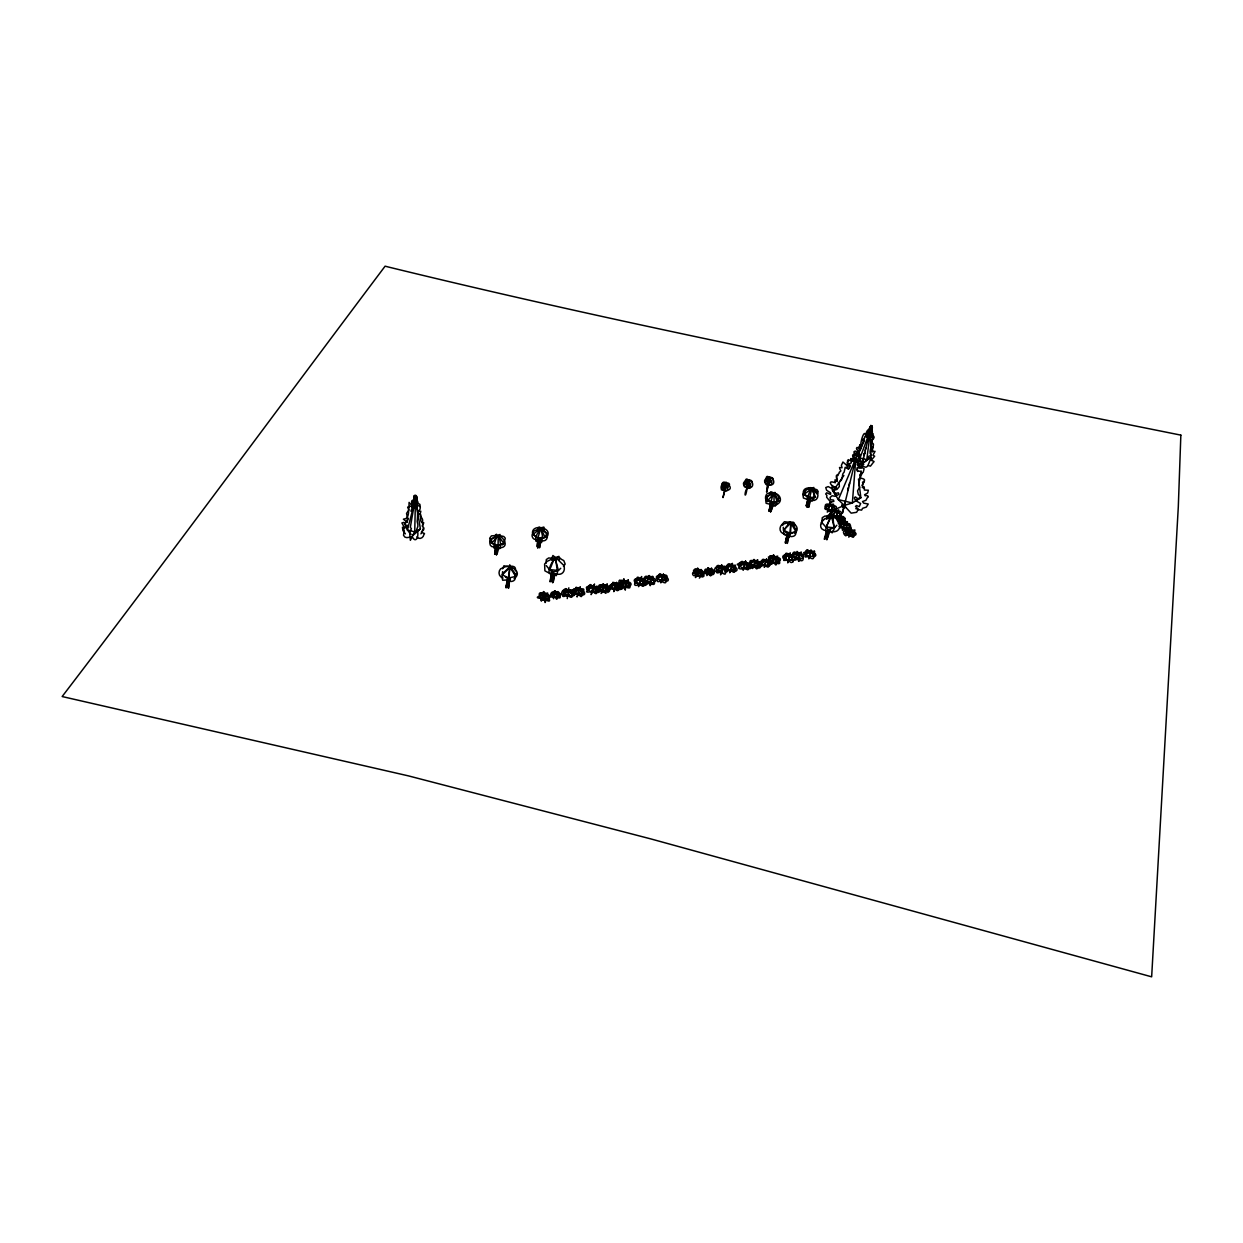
<?xml version="1.0" encoding="UTF-8"?>
<svg xmlns="http://www.w3.org/2000/svg" width="1243" height="1243" viewBox="0 0 1243 1243"><rect width="100%" height="100%" fill="white"/><g stroke="black" fill="none" stroke-linecap="round" stroke-linejoin="round"><path stroke-width="1.5" d="M615.363 585.267L615.767 584.179M744.945 483.061C746.049 470.165 755.356 492.787 746.872 487.52M543.471 592.367L543.533 591.544L544.931 595.63M725.71 570.521C725.974 566.528 729.532 572.153 725.43 572.324M860.125 477.902L862.098 473.195L860.917 473.583M766.045 480.373C765.657 468.378 777.061 487.753 768.314 484.615M497.045 536.836L498.194 535.702L498.101 545.413L496.951 546.5L491.824 543.113L491.311 538.825L498.194 535.702L503.85 543.409L496.951 546.5M508.573 581.382L509.832 564.866L509.412 567.756M543.315 592.367C544.325 596.345 528.337 597.557 544.822 598.815M575.54 589.772C575.354 583.231 579.083 592.072 580.232 587.038M831.8 507.206C831.318 502.56 835.545 504.114 832.67 505.715C833.991 505.777 838.978 505.637 834.799 509.925M649.359 575.711C649.654 574.934 645.428 576.721 654.719 581.273L651.767 583.418L646.391 582.221L644.791 579.999M696.997 571.205C691.419 573.567 692.646 567.072 699.731 569.729L703.134 572.883L701.984 576.146L697.432 576.255L694.029 573.085L694.992 569.247L700.337 571.36L696.997 571.205L697.603 568.035L697.913 568.983M698.193 568.89L698.457 569.745M721.639 565.581L720.66 574.639M809.24 499.189L804.237 494.217L811.726 488.546L815.517 497.184L809.24 499.189L812.021 488.079L817.039 489.773L818.205 491.575L817.35 494.31M578.585 590.627C577.529 579.3 586.463 604.222 578.415 594.061M720.645 574.639L720.614 571.05M708.013 567.88C708.93 570.459 706.972 570.133 705.356 571.64C703.818 576.084 703.522 567.989 700.788 572.479M708.728 568.3L709.908 569.915L711.307 568.269M773.534 554.891L774.156 555.574M830.557 504.782L830.169 503.508M623.271 581.134L623.939 578.974M729.796 572.774L730.853 569.543M593.61 585.826L594.527 584.101M721.67 564.881L720.769 568.641M769.572 478.866L771.856 481.927L769.433 482.595L766.729 481.492L769.572 478.866L769.433 482.595L766.729 481.492L766.434 479.72M814.46 551.27C814.289 552.078 811.259 549.577 812.13 552.98M748.426 481.554L750.725 484.63L748.286 485.298L745.567 484.195L748.426 481.554L748.286 485.298L745.567 484.195L745.303 482.408M829.873 503.291C831.971 503.741 816.744 509.692 830.914 510.158M807.997 489.4C815.859 481.631 803.739 501.426 808.758 500.214M725.648 484.335L727.978 487.411L725.508 488.079L722.789 486.976L725.648 484.335L725.508 488.079L722.789 486.976L722.556 485.174M826.657 516.684C838.543 505.419 820.023 533.946 827.791 531.258M649.499 576.022C649.607 572.805 652.124 594.17 648.83 581.755M858.307 455.886L859.845 455.637C861.585 453.819 855.495 452.576 859.876 450.976C862.036 447.464 862.766 440.97 864.273 439.323C864.569 433.092 867.878 438.204 868.127 432.3C868.189 429.239 872.089 422.434 871.965 428.975C872.4 431.259 871.592 432.144 872.539 433.185C868.049 435.143 876.315 434.91 873.549 438.701L870.892 441.622L871.545 443.036C876.61 443.285 869.68 449.593 873.813 451.52L875.025 451.364L872.912 455.264L874.668 456.181L872.198 459.118C868.966 461.433 876.362 460.423 873.285 462.474L870.457 466.141L868.313 465.566M544.869 595.708L545.273 597.277M755.728 560.733L754.579 567.01L758.976 566.59L759.551 563.452L755.728 560.733L751.331 561.137L750.741 564.275L754.579 567.01L758.976 566.59L755.449 560.609L756.847 562.659L758.898 562.83L761.104 566.062L764.973 565.177C771.048 570.957 768.36 562.162 766.465 561.121C761.943 558.2 771.654 564.4 769.837 560.686C768.889 561.028 766.123 559.707 763.948 561.665C758.774 562.178 764.227 572.324 753.848 566M616.637 582.563L616.342 583.449L616.497 582.547M870.302 427.25L870.861 425.324L869.603 433.76M710.173 569.418L710.841 569.729M847.4 521.842L846.063 522.946M556.678 592.414C557.423 590.798 559.801 591.124 559.21 596.454L555.512 597.743L552.001 596.205L552.218 593.377L560.469 593.579M508.636 575.913L508.356 582.392L508.558 581.413M412.458 504.207L411.728 505.295L409.087 502.39L408.931 507.144L407.642 507.082L408.807 510.018L406.539 513.406L407.611 518.751L406.29 522.433C402.918 522.573 404.985 526.612 407.471 525.292L407.409 527.374L402.996 527.622C405.436 532.952 403.897 530.31 403.524 535.298C405.404 539.882 410.361 536.075 411.759 537.24M557.983 593.579C555.512 591.248 566 601.022 555.481 596.951L555.512 597.743C559.412 589.275 549.592 593.734 552.312 595.552M853.677 461.448L855.852 458.341L852.356 502.964L844.199 505.45L838.357 499.608L832.996 491.094L843.873 475.494M593.548 585.966L593.797 585.624M699.327 578.088C701.518 578.135 699.141 570.832 698.737 570.366M419.683 506.554C421.734 501.395 414.401 506.056 417.446 502.048C418.751 500.37 415.395 501.784 417.042 498.365C416.731 493.145 412.381 495.786 414.758 499.422M580.077 587.022C579.937 591.093 586.168 586.106 582.858 592.336M412.583 537.473C417.089 544.869 419.59 531.957 416.56 530.093C417.011 527.358 418.969 527.374 417.182 521.532C417.632 517.461 417.632 513.468 417.539 511.091C417.322 506.678 415.395 503.633 416.591 497.837C414.913 492.275 417.866 498.086 416.964 501.302C416.98 502.887 419.683 502.421 416.56 503.866C417.182 507.144 421.517 504.44 420.056 509.117L417.788 512.24L418.72 513.763C423.956 514.027 417.943 520.941 422.542 522.883L423.77 522.728L422.604 525.665C422.48 527.032 425.852 529.098 422.169 531.01C419.171 533.589 426.675 532.33 423.879 534.63C423.443 537.877 419.202 540.13 416.98 536.836M573.489 594.713L580.093 593.47M757.515 559.816C755.371 562.395 760.265 562.551 762.052 560.562C768.252 560.935 761.136 557.082 762.27 561.292M788.637 559.257L787.767 562.893L790.268 552.886L789.569 555.155L793.236 560.065L788.295 560.329L784.084 557.843L784.799 555.124L789.725 554.86L793.935 557.33L789.585 555.124L784.799 555.124M787.782 524.126L790.874 523.008L789.895 533.169L788.264 534.459L783.478 530.217L783.261 527.281M721.655 566L717.568 570.957L716.077 567.647L721.484 566.917L724.389 567.802L725.881 571.112L719.479 566.078C728.18 566.839 712.767 568.004 717.522 565.643C718.236 564.881 719.759 566.124 721.095 566.342C729.237 571.858 725.182 555.435 735.483 569.978L731.739 571.112L727.279 569.014L726.565 565.798L730.309 564.664L733.277 566.062M640.735 581.165C634.35 599.017 644.123 566.42 641.093 579.906M697.245 572.961L695.396 577.56L698.209 575.152L697.432 576.255L699.731 569.729M662.503 576.301L663.389 574.017M870.318 432.844L870.721 429.13L866.262 437.427M502.638 571.64L502.265 574.841L508.713 578.026L515.705 576.395L516.047 573.178M616.264 584.894C617.849 581.631 611.292 583.651 618.921 589.027L614.244 589.306L610.515 586.991L611.494 584.412L616.186 584.148C624.949 590.052 616.373 581.584 619.837 580.061C621.205 581.398 621.407 578.865 624.25 581.475C627.855 580.901 623.535 581.289 622.323 581.569C619.402 582.874 620.086 582.035 617.445 584.894M496.547 548.101L496.485 554.937C494.388 541.202 500.929 554.331 500.432 545.009C500.68 542.538 499.127 535.951 497.821 535.78C501.38 534.645 510.36 546.112 501.178 547.728A4.04 3.014 35.8 0 1 499.375 547.712L496.982 547.075M496.299 554.642L497.014 547.355L497.961 547.2M498.303 547.138L497.184 553.896L497.868 548.054L496.905 548.225M721.608 566.637L722.478 572.697L717.568 570.957L722.478 572.697M415.426 495.724L413.857 507.859M505.404 577.001L508.542 579.145L510.05 566.59L503.57 572.743L501.923 576.612L502.654 580.201L507.066 579.984L506.103 587.939L507.641 579.72M616.59 582.765C616.108 586.463 612.97 582.998 611.525 584.21C611.028 584.303 608.526 587.317 607.159 585.702C605.527 586.401 600.353 585.36 600.136 587.784C596.22 585.608 601.317 583.045 602.265 586.137M640.813 578.585L640.875 578.337M416.063 498.505C416.529 493.02 413.748 496.718 414.541 500.96M537.893 547.697L539.011 540.27L538.11 539.882L538.794 540.923M809.566 551.239L807.158 549.67L809.131 551.876L810.25 550.913L814.041 556.227L809.364 556.476L805.324 554.129L805.977 551.535L810.638 551.286L814.662 553.632L814.041 556.227M540.099 539.54L539.571 547.775L540.317 542.228M698.566 570.413L698.426 569.139M865.33 451.023L861.166 467.648L862.005 464.043L860.778 463.825M539.648 596.065C537.924 591.979 541.404 592.072 543.191 594.869M412.272 503.648L412.381 506.958M551.317 573.365L550.136 581.895L551.612 574.421L552.886 574.297M554.922 574.204L553.29 581.6L553.974 573.738L552.669 582.827L553.539 574.996M662.037 577.84L660.965 582.019M862.751 460.563L863.388 457.875M588.094 590.239C582.299 584.832 592.554 586.074 598.411 588.778L597.215 591.87C582.175 589.322 600.602 595.444 599.825 590.689C597.961 588.141 598.225 590.254 594.014 586.012L591.14 594.651L593.61 588.592M663.094 574.639L663.032 574.856M752.279 568.408C752.792 565.549 755.542 560.981 756.179 561.479C751.813 560.236 748.006 559.055 750.741 564.695M774.575 562.737C784.644 566.186 776.766 559.334 777.481 556.755C779.221 554.533 772.524 559.164 773.41 554.984M567.243 598.598L568.828 587.799M721.546 566.482L721.608 564.881M500.354 536.23L499.966 534.443L498.598 535.376L503.819 536.51L505.295 538.188L504.005 542.958M554.86 591.062L554.735 591.14M578.461 590.658L577.063 596.982L578.663 593.206M729.905 572.075L731.707 565.239M730.356 570.195L727.279 569.014C731.863 560.469 736.136 570.055 735.468 566.031C736.198 563.499 731.863 567.74 732.376 563.328M846.048 522.93L843.64 526.861M849.824 533.107C851.16 528.182 850.942 525.618 849.699 523.909C842.428 521.563 852.014 526.177 849.668 527.11M625.586 583.355L623.831 579.083M560.173 595.459L558.993 596.578M566 588.856C567.165 590.829 575.773 591.963 571.764 590.145C571.951 589.26 566 590.13 563.949 590.969M660.841 582.889L662.923 577.311M757.391 559.909L757.313 562.473M862.891 440.628L863.31 439.028M871.172 427.25C870.053 422.667 870.411 434.366 867.94 429.923C865.656 431.803 864.879 439.571 867.024 433.015M732.143 563.965C731.537 565.845 732.453 562.955 732.065 564.462M745.039 562.83C747.214 555.481 740.61 578.741 744.215 566.87M663.513 574.297C666.699 580.994 669.449 573.971 663.684 575.136C660.406 575.074 660.841 573.287 659.551 573.815C659.582 576.426 653.414 575.431 657.951 579.362M508.542 579.145L508.713 578.026M603.539 584.117C604.036 586.463 613.747 589.586 607.718 592.507M414.836 502.483L415.442 498.816L420.414 528.99L412.381 535.904L414.742 531.833L415.442 498.816L410.936 511.23M764.414 567.181L764.616 566.264M419.963 515.13L420.833 511.184L417.586 511.432M745.412 561.96L745.614 561.013L745.21 562.24M544.341 528.99L543.812 527.063L540.985 527.871L536.914 534.428L535.717 538.281L535.997 541.358L538.623 540.534L537.66 547.945L539.804 540.596L538.903 547.479L538.11 547.138M413.375 534.412L410.361 540.332L409.6 532.392L411.402 528.648L410.33 527.343L413.686 507.797M555.201 591.031C559.832 594.34 552.265 592.88 554.564 590.767M648.364 577.42C653.041 576.581 648.458 577.948 647.417 579.735C644.449 582.299 649.514 588.996 637.271 583.48M765.719 561.929L766.092 560.5M872.524 436.464L873.161 433.916L871.343 434.77L870.721 433.201L872.415 431.197L870.908 431.228L872.384 427.872L872.104 425.914L871.234 426.489M842.381 529.798L843.267 527.498M850.476 530.139L850.849 528.415L848.332 529.642M848.845 537.24L849.373 535.065M765.921 561.137L765.268 563.576M765.222 563.825L764.663 566.062M833.447 506.336C835.716 509.521 834.612 508.356 835.964 510.842C838.264 510.469 836.725 514.788 837.533 517.663M849.466 534.645L849.87 532.905M871.141 457.75L870.846 458.931M423.086 529.969L420.926 533.869M745.085 562.753L739.896 562.861L739.026 565.798L743.5 568.471L748.83 568.175L749.669 565.223L745.21 562.566L744.573 564.602M845.364 501.38L842.536 512.846M760.467 563.654C759.131 560.034 761.881 564.897 764.771 565.441L766.62 558.744L766.17 560.904M752.435 568.486L755.247 565.705M724.079 490.317C732.158 495.134 724.514 473.909 721.095 486.805C720.194 489.369 726.782 490.69 721.375 489.835C721.499 487.815 721.919 486.137 723.271 484.382C725.539 482.859 731.381 481.756 728.957 486.277M623.411 583.185C625.509 579.984 629.113 583.449 628.337 580.17M723.1 497.418L724.685 489.089M722.991 497.557L725.104 489.758M769.868 478.011C770.038 473.397 768.19 488.794 767.366 484.18M840.082 520.848L841.371 515.192L840.874 517.43L840.206 516.373L841.449 517.414M853.77 535.951C858.727 534.226 854.702 531.864 852.527 531.227C852.17 533.309 856.862 541.093 849.389 534.941L851.719 536.121L854.718 533.915L848.146 529.44L852.931 530.575L845.147 531.616L846.918 534.972L851.719 536.121L850.476 530.606L846.918 534.972M766.372 559.474C768.003 558.511 762.114 562.489 760.063 565.27M790.051 553.896L789.678 555.031L789.989 553.927M748.861 480.295C748.814 476.939 747.556 488.219 746.313 486.308M840.361 517.709L843.282 516.56L844.976 518.113L842.366 517.958L843.764 522.029L843.375 520.941L842.536 523.987L839.103 526.348M865.112 450.96L869.37 434.739M708.013 572.2L706.832 575.571L709.458 573.209M749.482 566.078C750.104 564.027 753.165 569.403 748.55 568.797M749.047 486.603C743.252 489.369 744.868 504.363 747.4 486.308M809.675 555.497L808.867 558.884M556.771 594.807L557.252 598.769L556.398 599.281M615.798 584.055L616.637 582.377M764.383 567.336L765.237 564.462M766.201 560.08L761.71 560.764L761.011 563.219L764.771 565.441L769.215 565.192L770.023 562.193L768.951 563.623M841.262 515.752C840.967 516.016 842.723 510.05 838.823 511.494M768.376 483.993L766.853 491.995L767.413 483.605M845.442 501.022L857.048 453.415L857.934 455.855C860.7 459.382 855.619 458.574 856.613 461.448C859.674 461.339 856.613 466.622 859.581 464.82M748.239 483.076L747.618 485.562M770.396 505.388L769.495 510.422M771.173 505.373L769.945 510.997L770.66 511.914L772.198 504.969L775.135 506.196L776.611 503.446L776.564 499.702L773.954 492.958L770.831 491.715L769.401 493.937M770.334 511.479L772.54 504.503L771.639 505.481M770.458 511.634L771.685 506.01M844.183 506.305L844.354 505.513M752.745 561.183L753.864 559.552M862.098 463.421L861.197 467.508M725.974 484.009C726.798 477.312 724.591 490.752 723.597 489.089M748.908 565.363C752.73 562.038 743.112 562.364 740.673 563.669M754.05 559.443C756.692 561.914 750.865 561.805 748.768 564.742M594.434 584.459C592.383 587.162 601.13 598.38 592.616 591.404M787.27 535.018L785.452 541.886M786.99 535.22L785.25 542.88L786.353 542.243M785.576 542.694L787.27 535.982M785.762 542.585L786.99 536.494M810.452 552.389L811.011 550.012M841.029 516.793L837.937 521.221L841.931 522.184L844.448 520.366L842.972 517.616L838.994 516.653M788.917 534.599C786.912 552.047 785.514 538.654 790.02 536.184A4.257 2.906 60.1 0 0 791.667 536.572C801.999 536.137 790.517 518.145 789.134 522.526M840.035 520.77L839.351 523.769L839.678 522.495M848.347 487.877L848.13 488.841L848.394 487.769M864.553 453.136L864.32 454.161L864.569 453.182M790.564 555.901L788.839 554.129L791.169 555.388L790.859 554.611L786.866 556.025L785.747 557.765L784.83 557.439L783.696 560.407L793.236 560.065M809.69 500.401C817.008 505.839 814.569 479.161 804.982 491.358L802.916 494.419L803.413 497.992L807.686 499.531L806.163 506.103L807.826 500.463L809.55 499.95M807.391 506.973L808.742 501.224M808.82 500.836L807.919 500.09M809.069 500.805L807.111 507.33L808.929 499.981L807.841 499.577M809.162 500.432L809.659 499.484M809.799 499.313L808.168 506.911L807.391 506.6M809.721 555.295L810.265 553.042M858.323 450.044L858.664 453.12M749.715 564.959C744.79 559.661 740.797 568.766 737.192 564.338C743.003 561.665 740.766 557.952 748.83 568.175L743.5 568.471L743.765 567.492M744.044 567.771C752.963 573.955 744.604 564.384 745.52 561.23M810.498 500.074L808.836 507.191L809.504 501.147M810.312 552.871C810.452 549.888 816.278 552.591 813.512 554.689M865.858 447.962L865.75 448.505M868.81 437.054L868.639 437.8M774.824 494.124L774.917 492.368L772.928 495.118M841.371 515.239L841.604 516.933L837.906 518.875M847.664 490.597L848.192 488.406M798.705 561.354L797.105 557.61M809.581 555.87L809.131 557.75M810.529 552.094L810.141 553.555M810.669 551.41L805.324 554.129C816.387 563.592 813.497 556.211 812.223 552.343M839.584 522.915L840.361 519.667M842.972 507.206L842.381 506.243L836.539 508.76M840.936 516.933L841.293 515.612M844.867 502.483L842.443 513.033M848.922 485.562L849.544 483.014M856.474 455.699C858.385 451.395 858.369 458.185 860.032 459.568C852.962 463.266 866.371 464.074 857.452 464.121L857.546 465.612M850.74 529.005L850.927 528.026M827.45 530.839L825.647 537.877L828.164 530.139M828.102 530.435L825.927 538.872L826.921 538.778M861.259 464.758L860.529 463.888L858.291 465.581M422.558 525.261L422.2 526.162M731.77 566.218C730.076 561.541 739.803 577.762 730.698 570.366M793.78 555.854C793.811 554.129 790.61 556.538 795.225 552.747L800.445 553.896C804.951 557.268 804.05 564.726 796.747 558.091M810.56 551.845L806.07 553.725L805.293 557.05L809.364 556.476L810.933 550.307M836.073 517.678C836.151 516.249 844.261 515.099 837.751 512.256C839.429 509.972 838.963 508.744 836.927 511.075C836.679 511.013 834.55 506.056 834.006 511.479M864.584 452.949L863.947 455.544M865.314 450.121L865.858 447.946M829.998 503.291L830.464 504.068M842.272 518.471L841.449 517.601M842.366 518.005L842.132 517.119M616.046 583.557L616.357 582.765M843.469 520.242C847.073 517.228 844.028 527.172 847.4 521.594M862.129 465.208C868.391 471.081 868.065 462.412 870.939 459.164L867.971 457.564C867.272 455.156 873.409 456.849 870.178 453.431C869.152 449.313 874.155 440.97 870.706 441.187M852.014 532.066C848.099 528.865 845.861 527.855 847.136 523.691M851.766 530.528L854.889 529.938L854.329 532.625M833.245 509.941C835.234 511.759 837.254 507.393 836.99 516.404L840.858 514.959C835.296 507.874 831.583 514.586 831.862 507.144M813.87 489.322L813.823 487.442L811.726 488.483L816.713 493.533M842.536 523.924C851.051 523.738 837.968 519.434 839.584 525.975C840.392 528.912 836.368 533.107 832.095 531.351M744.697 563.98L743.811 567.476M836.865 525.199L834.535 527.84L828.149 529.596L821.483 522.122L824.109 519.139L831.785 515.627L833.167 519.108L834.022 529.363L832.204 532.827L828.879 530.699L826.859 539.866L828.491 531.88M641.093 578.741L639.026 584.459L644.247 584.163L645.257 581.304L641.093 578.741L639.026 584.459L634.862 581.895L635.903 579.036C655.387 583.557 640.425 579.704 639.12 577.715C638.591 577.513 636.478 575.82 636.773 579.782M711.447 569.993L711.617 568.16L711.462 569.061M607.858 591.186L608.79 587.892L604.533 585.826L600.4 585.5L599.452 588.794L603.197 591.637L607.858 591.186C605.341 584.101 600.757 585.08 603.01 583.868M840.765 517.911L841.915 516.762M592.445 591.357L594.014 586.012L588.39 586.339L587.178 589.415L591.59 592.196L592.445 591.357L597.215 591.87C589.959 580.263 596.5 589.073 588.498 586.261M625.726 584.07L625.307 590.145L624.25 586.805L619.62 584.117L621.251 580.916L626.177 580.869L619.62 584.117L622.961 587.286L627.901 587.24L629.517 584.024L625.011 581.46L621.251 580.916M545.257 597.293L545.289 599.266M515.286 570.925C517.088 563.592 507.828 567.398 503.943 565.751L502.576 568.812M556.18 593.191L556.786 594.791M607.174 584.226L607.066 586.059M553.663 598.738C551.892 597.308 554.937 594.247 556.584 592.041M593.641 585.733L591.839 591.248M871.25 444.497L872.974 436.821L870.535 437.039L872.229 433.387L871.467 430.731M422.651 524.344C422.123 520.77 423.91 519.154 420.243 516.56M697.276 572.79C699.778 570.786 701.596 567.538 701.689 570.941C697.96 572.37 708.292 575.866 701.875 577.063M542.694 600.105L545.801 593.284L549.049 596.562L547.51 599.996L542.694 600.105L539.462 596.811L541.016 593.408L545.801 593.284M805.464 490.581L804.237 494.217L809.271 497.526L815.517 497.184M415.752 501.519L415.83 502.405M563.467 566.388L565.177 564.12L563.794 560.593L561.308 559.272C553.85 549.826 542.88 580.279 553.29 572.65M666.248 580.419L667.18 577.7L663.203 575.26L658.277 575.525L657.329 578.244L661.323 580.683L666.248 580.419C660.484 571.36 663.56 576.068 658.868 577.187C658.06 578.011 653.492 584.863 663.56 579.828M768.889 566.078C772.121 565.13 772.121 556.211 775.974 557.548C778.538 557.299 782.888 558.433 778.802 562.116M607.143 583.977L602.871 587.846L601.084 593.455L603.772 590.969C608.2 598.194 604.859 586.68 605.061 585.065L607.547 586.945M833.68 517.725L833.929 514.695L832.484 516.451M831.987 512.722C832.872 509.148 824.14 518.424 836.151 515.969M407.082 521.874L408.357 518.331M618.796 584.676C613.887 583.62 621.391 584.598 618.921 589.027L614.834 588.964L610.515 586.991L616.186 584.148M772.773 495.289L769.79 506.165L772.556 501.784M615.192 588.219L613.809 591.637L615.58 584.474L619.558 586.696L625.011 586.712M872.089 429.581L872.26 426.209L871.188 426.396M807.282 550.292L806.085 550.587L806.521 552.545M839.584 527.778L846.436 527.871M791.62 555.73C795.178 553.057 788.171 555.823 792.754 555.978C794.386 556.926 796.095 558.542 792.801 561.044M772.758 557.439C773.426 555.279 769.821 555.605 770.924 556.755L769.697 559.816L773.162 562.861L777.885 562.83L779.097 559.77L769.961 555.652L770.023 556.755L768.438 556.957L769.06 558.93L773.907 557.019L776.564 557.144L776.083 558.651L777.31 558.713M628.29 579.906L626.456 580.838M847.384 530.295C847.167 525.805 845.815 531.973 844.463 530.202C842.35 531.414 843.95 535.158 845.939 535.904M869.292 432.595L870.721 429.13L870.846 457.238L862.052 463.763L859.69 458.9M494.419 536.386C502.063 526.209 487.784 556.833 497.402 545.863A4.024 1.057 -71.2 0 0 497.946 544.885M853.18 456.212L853.351 460.034L850.802 458.558L850.352 460.765L848.301 459.646L847.586 460.609L847.151 467.213M856.334 462.085L855.852 458.341L838.357 499.608L852.356 502.964L860.871 497.759L858.478 478.975M628.352 582.361C628.461 581.087 634.272 584.241 628.647 586.68M626.425 580.807C625.136 581.802 636.929 591.886 623.396 586.261M858.882 458.605L858.447 457.548M779.097 498.598C778.522 493.642 771.592 491.622 767.18 493.657C765.051 495.786 764.663 499.702 767.568 501.675M543.253 598.365C553.555 605.061 548.381 597.463 547.619 596.624C547.122 595.071 548.443 591.948 547.091 593.253C542.15 595.413 555.077 594.232 548.629 598.551M653.228 578.508C653.989 575.291 650.99 575.913 651.021 578.306C654.533 579.3 657.733 588.545 648.395 582.268M794.697 525.152C794.448 514.851 776.999 534.381 786.431 535.391M663.311 576.022C662.084 575.711 658.122 573.924 659.023 576.084M831.381 516.358L826.222 526.97L834.535 527.84L831.381 516.358L826.424 519.248M551.612 558.822L552.933 555.497L555.45 557.501L547.246 561.277L544.62 563.996L544.885 570.832L547.914 572.433A5.205 3.822 -23.2 0 0 550.152 572.945M555.699 573.66C562.131 576.379 566.078 570.584 563.669 565.301L558.433 560.22C553.772 553.632 551.985 566.932 549.468 569.558L553.213 572.075L558.418 570.475L560.748 568.284M835.886 511.557L831.365 516.109L835.358 516.327L838.854 518.626L839.678 522.029L838.279 523.412M593.921 587.255L587.178 589.415M788.45 560.034L789.585 555.124L784.084 557.843L791.092 562.551L792.894 562.131L792.832 559.366L790.626 556.584M752.108 482.999C753.149 476.815 738.42 481.476 745.287 486.464M854.174 461.588L855.852 458.341M589.508 587.349C588.39 582.516 592.631 585.158 591.823 586.354C591.264 587.83 579.362 594.651 593.253 591.124M773.193 480.311C774.249 474.096 759.566 478.85 766.403 483.76M872.337 451.97L872.104 451.023M858.198 456.088C860.14 453.477 854.873 453.415 855.184 455.202C851.393 456.756 855.246 458.325 854.065 459.972C853.879 462.318 850.554 459.599 851.284 462.893C846.685 463.561 852.682 470.693 846.499 468.145L845.193 467.259L844.152 472.138C841.651 474.251 843.174 476.349 841.48 479.86L839.149 482.502L839.351 486.51L836.99 489.4C831.567 489.96 834.348 494.792 838.341 492.818L838.901 493.844M864.475 440.752L857.344 454.021L862.052 463.763L870.846 457.238M722.758 567.383C723.581 568.408 730.247 579.595 719.2 570.77M770.94 556.926L775.772 556.755L777.947 558.76M708.106 572.106L710.25 569.076M860.762 464.804L863.854 464.292M612.706 582.594C620.133 581.46 602.218 591.637 616.497 588.467M735.203 568.362C735.825 565.783 739.461 571.438 734.597 571.252M858.291 448.179L859.115 448.21M404.752 528.166L401.893 522.946L403.695 522.386L405.622 524.08M423.086 529.176L423.552 527.591M556.118 593.222L555.823 592.227L559.334 593.734M836.959 516.855L839.646 517.554L839.32 516.063M799.715 552.855C790.797 552.591 809.379 554.533 800.461 559.148L795.225 557.983L793.485 555.854M811.461 551.83L809.69 551.131M603.725 590.86L603.197 591.637L604.533 585.826L599.452 588.794L602.296 590.161M773.861 562.442C769.137 567.787 769.635 557.252 761.71 560.764M854.485 497.573L855.479 496.92C858.167 500.478 862.984 497.48 858.323 494.496L857.546 490.845L859.612 487.38L858.742 483.978C858.866 480.078 861.244 478.928 859.97 475.898L861.321 471.097L859.721 471.299C853.04 470.584 861.539 467.011 858.121 463.701L857.204 463.95M848.239 469.248L850.414 466.141M653.352 582.703C659.862 578.539 652.218 578.073 646.95 576.736C638.607 582.004 652.016 576.146 647.028 576.364C644.962 575.633 643.563 577.917 645.21 579.782M797.26 558.433L800.445 553.896L795.225 552.747M695.148 569.822L703.134 572.883M572.06 596.003C576.845 596.376 573.38 589.322 573.007 594.449M844.929 527.436L842.381 529.938M800.772 554.953L801.331 552.047L799.808 552.731M838.652 494.481L835.172 496.268L832.049 495.755L830.044 497.526L830.573 499.779L833.509 500.059L833.898 501.317L830.153 502.374L830.697 505.171L832.67 505.715L831.955 504.409L829.454 506.724L827.263 512.116L830.635 509.599M711.043 570.04C714.476 567.057 716.807 577.902 708.992 573.878M845.085 533.853L849.653 530.621L852.139 531.414M498.194 535.702L491.824 543.113L498.101 545.413L503.85 543.409M712.736 570.661L705.869 570.397L705.946 573.101L709.427 574.577L712.829 573.365L712.861 570.63L709.582 569.527M615.145 585.841L614.834 588.964M862.16 487.225L864.04 486.681L863.217 488.219M872.104 447.775L873.083 447.123L871.669 450.246M792.894 555.17C791.822 552.016 795.675 550.665 796.452 553.788M849.73 465.364L847.617 466.125L842.925 462.008L841.371 465.395L842.055 467.756L839.491 467.492L840.05 469.466C842.583 472.216 838.357 471.066 839.087 473.443L836.29 475.789L836.803 480.513L834.006 482.362C827.201 479.969 830.977 486.79 835.949 487.163L836.648 488.25M538.747 541.311L537.986 540.752L537.194 546.749L537.613 539.633M502.265 574.841L509.987 567.243L515.705 576.395M823.954 519.605C820.396 521.547 818.904 528.399 823.472 529.875A4.91 3.449 -31.2 0 0 825.399 530.388C829.128 531.74 820.473 548.893 826.533 531.818L827.667 531.724M793.252 525.152L790.874 523.008L783.478 530.217L789.895 533.169L795.986 531.709L795.753 528.757M503.757 543.766L502.39 544.9M541.466 601.146C539.198 600.089 542.632 596.811 544.201 594.993M510.034 578.648L508.496 588.296L509.071 580.357L508.232 580.792L509.055 581.227M725.244 568.486C725.461 571.547 732.547 559.738 731.739 571.112L730.527 570.273L735.483 569.978M826.673 509.133L831.147 505.217L834.395 506.305L829.361 504.876L825.492 506.289L826.673 509.133L831.738 510.562L835.591 509.148C824.466 502.716 833.82 502.421 831.738 510.562L829.936 510.205M829.671 509.366L831.909 514.959L836.974 511.339L834.581 510.655L830.712 512.085L836.384 511.013M546.361 537.38C554.735 527.7 530.932 522.868 532.563 533.682C531.196 535.484 532.61 539.882 536.277 539.571M572.448 592.352C573.241 592.647 574.592 590.922 577.855 589.679C577.063 587.939 573.023 588.125 572.184 591.062M827.185 531.041L827.931 530.668M862.44 482.315L864.382 481.243L862.02 485.625M552.001 596.205L556.009 592.849L559.21 596.454L555.419 596.982M575.742 593.346C589.027 598.613 585.329 589.772 578.974 589.073L574.546 592.725L579.02 594.9L583.076 593.688L582.532 590.083L580.388 590.176L578.337 588.11L579.766 589.555M860.063 474.919L863.232 472.231L864.103 468.751L862.222 467.663L859.457 468.207L859.115 465.923L857.965 465.659M624.141 586.665L622.961 587.286L625.011 581.46L627.901 587.24L624.141 586.665C621.158 593.439 608.821 586.416 609.334 586.929C610.437 585.981 611.587 589.85 608.278 590.285M773.83 562.333L773.162 562.861L774.979 557.237L774.311 555.947M798.488 557.563C792.211 564.726 794.976 554.891 798.348 553.71C804.532 552.715 789.119 554.362 793.92 554.906C792.894 553.166 796.39 554.083 797.26 553.29C795.38 548.334 800.912 554.052 798.861 561.277M536.821 537.38L533.107 534.304L540.86 528.306L542.445 535.764L541.528 542.709L538.716 539.213M775.632 556.74L769.697 559.816L772.447 561.494M710.561 569.915C703.15 567.134 720.365 577.172 710.732 570.117M642.817 579.875L643.967 578.321L649.809 577.529L651.767 583.418L648.908 582.625C642.227 588.856 647.603 579.922 645.272 581.351M414.68 499.344C413.406 500.634 410.283 499.531 412.163 503.679M544.248 595.055L545.522 593.812L543.113 594.574M598.582 588.576L599.157 587.364L597.417 589.71M794.743 533.356C801.315 527.871 793.018 521.097 787.596 522.821L781.909 524.53C778.693 527.654 779.485 533.185 784.846 534.102M807.966 499.608L809.286 499.702M856.536 455.746L857.981 455.637M858.136 461.215L859.379 460.516M551.83 560.298L555.124 558.309L558.418 570.475L549.468 569.558L546.298 565.612M546.827 596.112L543.051 594.185M787.285 541.715L788.45 535.655L787.767 536.044M787.86 535.64L788.668 534.739L786.384 542.492L785.685 542.026M802.543 558.231C807.655 552.933 795.007 552.56 803.025 556.942M839.988 524.655L845.613 523.256L850.026 526.706L846.747 528.477L841.713 527.452L839.988 524.655L843.267 522.899L848.285 523.924L844.945 523.241M508.294 580.372L509.195 579.409L507.439 587.504L506.756 587.007M771.701 503.835L778.973 500.789L773.985 493.44L766.729 496.501L767.941 500.447L771.701 503.835L778.973 500.789M730.262 564.602C732.578 566.373 726.44 563.483 727.699 566.249M666.932 577.855C666.854 576.612 670.692 581.227 666.093 581.336M814.553 551.193C813.342 554.207 818.749 554.642 813.606 557.175M858.416 462.132L859.69 460.516M420.414 528.99L414.742 531.833L407.409 530.046L405.793 525.432M514.089 578.616C523.785 571.858 509.164 563.421 503.26 567.694L500.634 568.812C497.899 571.718 498.598 576.752 503.042 578.042M560.22 595.785L561.292 594.511L560.096 593.89M712.301 573.52L705.946 573.101L709.629 569.745M722.043 571.174C711.99 576.612 718.205 567.492 721.111 567.243C723.737 566.155 725.384 565.441 724.7 567.445M855.868 500.059L860.871 497.759M572.961 594.651L569.201 596.314L564.213 594.511L563.001 591.062L566.761 589.4L571.718 591.202L572.961 594.651L566.761 589.4M569.325 594.667C555.59 600.353 567.088 590.984 567.973 589.741C571.811 591.917 575.618 602.451 566.388 594.247M539.462 596.811L544.543 594.589L549.049 596.562M739.026 565.798L744.821 563.297L749.669 565.223M830.386 529.767L827.232 538.747M788.264 534.459L795.986 531.709L790.874 523.008M619.869 586.51C622.09 592.336 619.511 585.857 623.333 583.247M769.433 484.086L768.423 484.475L766.496 491.808M732.236 569.807L726.161 571.205M745.722 567.165C744.65 569.869 735.701 569.403 739.632 566.637M641.466 583.557C630.636 588.825 635.515 581.18 636.913 580.745C641.108 579.44 639.135 574.825 644.247 584.163L639.632 584.101L634.862 581.895L640.502 579.083L644.278 578.648M574.142 589.353L578.974 589.073L583.076 593.688L578.244 593.968L574.546 592.725L574.142 589.353L578.197 588.157L581.165 589.602M836.461 518.455L842.972 517.616M702.466 574.872L704.703 573.536L710.639 573.676M407.051 522.2L403.416 519.186L405.777 518.611C411.091 515.674 406.088 503.415 411.946 506.787C413.033 504.674 410.982 502.188 413.329 500.525C416.576 501.473 411.433 494.434 415.504 495.444M510.376 579.549L507.486 579.456M825.492 506.289L831.722 505.544L829.361 504.876M771.515 505.481L772.369 505.326L771.126 510.951L773.752 503.897A3.807 2.548 -38.6 0 0 774.871 503.446M496.237 554.067L495.398 554.207L495.817 548.412M495.864 548.023L494.683 554.331L495.336 547.138M497.915 547.666L497.076 548.039M770.707 504.922L768.92 511.339L770.442 504.394L766.139 503.291L765.672 499.904L767.584 496.796C774.591 486.697 787.207 500.385 775.85 504.969A3.807 3.076 28.7 0 1 775.244 505.062M853.226 459.195C856.411 458.527 850.103 454.969 853.739 454.596C859.659 453.788 853.428 451.085 854.827 455.684M843.577 522.402C846.312 522.371 841.853 519.978 843.873 522.728M563.001 591.062L568.346 590.347L571.718 591.202M551.939 597.246C548.567 595.257 552.218 590.223 554.052 592.321M600.4 585.5L605.061 585.065M602.871 590.984L598.365 591.062M757.003 566.155L750.104 566.575M553.042 573.209L551.69 573.924L552.964 573.815M768.112 484.568C762.518 485.593 766.729 477.965 769.774 477.498C774.607 477.623 776.052 486.868 768.454 484.584M726.565 565.798L731.521 565.487M773.55 504.969L770.442 503.71M807.608 550.867L803.584 552.715L805.666 555.264M697.339 575.105C690.999 578.057 692.211 570.646 694.06 572.557M772.96 562.395L768.733 562.162M805.977 551.535L810.56 551.535L814.662 553.632M658.277 575.525L662.69 575.571L667.18 577.7M611.494 584.412C618.206 581.398 621.065 595.319 614.99 588.996M644.495 582.532L651.534 582.672M812.114 500.308C816.465 501.457 818.935 496.936 817.521 493.502C814.818 486.51 800.616 485.205 803.631 495.413M545.428 599.312L545.522 601.317M835.824 488.779L832.22 486.013L832.375 490.519M837.285 481.678L835.063 479.767L835.094 482.921M751.331 561.137L755.682 561.385L759.551 563.452M739.896 562.861L745.054 563.576M747.354 487.287C754.439 489.835 754.175 480.186 748.519 480.497C746.499 480.994 745.116 482.315 744.588 484.413C742.071 487.132 748.27 488.328 745.598 486.666M539.384 539.959L537.566 539.804M787.192 534.77L789.336 534.972M775.181 562.504L777.885 562.83C771.452 546.081 779.951 572.914 773.954 562.473M721.328 571.966C711.26 573.707 715.362 565.705 716.636 567.492M648.908 582.625L646.391 582.221L649.809 577.529L652.295 577.933L654.719 581.273M493.937 546.998C489.229 547.106 488.981 542.103 491.203 539.276L498.49 535.36L491.42 535.857L489.664 538.281L490.628 542.585M541.373 540.55C546.33 542.228 548.551 537.333 546.827 533.589L541.062 527.809L533.496 531.336L533.029 533.853M835.172 516.016L836.99 516.404L831.909 514.959M726.409 490.395C737.456 489.338 721.018 476.504 722.23 485.221M646.95 576.736L652.295 577.933M855.774 508.667L857.173 508.977M849.606 464.929L847.369 462.784L848.441 460.765M846.001 507.486L842.645 506.678L841.946 505.202M784.411 559.024C780.651 557.905 784.162 553.104 785.405 556.18M763.28 564.71L767.009 565.627M732.966 570.863L725.399 568.673M659.582 579.766L662.83 580.543M635.515 583.045C631.537 578.539 637.379 578.244 639.368 578.958C642.709 578.213 646.702 590.922 639.788 584.148M555.015 558.48L548.691 557.952L546.298 559.568L546.081 563.203M834.581 510.655L837.953 511.619M834.053 489.726L828.211 486.588L825.756 487.567L826.626 490.27L830.666 492.849L830.573 494.45L826.719 492.772L825.678 493.953L826.906 495.367L826.611 497.216L831.179 502.685M541.016 593.408L544.543 594.589L547.51 599.996M809.597 500.774L808.556 499.002M858.478 509.692L861.617 510.127L862.595 508.309L866.34 507.082L868.251 504.021L863.699 503.135L862.518 501.55L865.936 500.292L867.35 497.604C869.976 496.734 866.666 494.761 865.268 495.817L864.569 494.761L867.645 493.005L868.36 490.224L864.336 490.053L864.382 487.924L863.155 487.38C860.156 481.507 869.914 479.814 859.907 477.996M851.579 530.031L845.675 530.155M554.005 573.256L551.146 571.796M696.795 574.39L694.029 573.085L698.986 570.925L701.984 576.146M598.396 588.902C592.165 587.1 597.308 584.894 598.442 587.24M769.883 562.737L765.952 560.779L769.215 565.192M833.447 509.987C832.67 510.345 829.065 509.335 830.868 513.406M753.32 565.643L750.741 564.275C757.593 552.902 759.737 576.115 754.75 566.435M509.412 580.901L510.236 581.009A4.506 2.61 62.3 0 0 511.759 581.444C518.859 580.263 513.965 570.18 510.034 567.29M563.203 594.729C558.293 592.554 566.699 587.364 566.14 588.918M405.42 533.853L402.887 530.528L402.468 527.281L403.587 528.104M869.649 428.447L869.339 430.653M769.619 559.878L769.06 558.93L767.801 561.214M788.015 535.391L788.823 535.919M787.891 535.888L788.715 536.432M787.798 536.292L788.621 536.836M574.064 592.942L572.479 591.45M754.423 559.692L754.734 560.127M533.107 534.304L539.291 539.431L544.869 537.473L546.92 533.496L540.752 528.353L537.939 537.877L544.869 537.473C544.636 536.712 539.353 521.998 538.033 529.083M508.34 580.108L509.133 580.699M507.532 580.559L506.165 586.572M508.216 581.071L509.009 581.646M705.387 572.137C703.103 568.937 707.314 568.206 707.485 569.9M825.942 507.859C822.773 501.97 831.753 504.456 828.661 505.388M844.448 520.366L840.998 517.259L841.931 522.184L839.926 521.578L842.148 523.66M841.822 505.093L844.556 507.641L845.473 506.973L851.144 513.157L856.613 512.302L858.4 509.133L855.495 506.491L856.443 505.544L859.255 506.631L860.638 503.539L855.51 500.463L854.407 498.241M411.138 534.443L407.409 530.046L415.442 498.816L416.389 506.119M810.545 551.55L811.461 552.094M578.244 593.968L579.02 594.9L578.974 589.073M832.996 491.094L836.353 495.398M852.993 460.656L851.098 458.558L851.735 460.547M860.886 445.522C860.14 443.223 863.932 428.975 865.718 434.879M708.945 573.893L709.427 574.577C709.023 561.774 713.746 583.029 708.557 573.163M612.178 584.754L612.877 582.392M844.479 528.12L846.063 530.652M828.382 532.361L826.113 538.639M782.826 525.261L782.469 524.002L784.395 521.734L790.859 522.495L790.657 532.144L789.165 537.364L788 533.853M838.093 475.51C836.632 473.521 836.135 478.897 837.394 479.751M856.07 455.435L854.205 453.788L853.988 451.737L855.231 451.038L858.664 453.011L859.053 451.007C856.474 451.007 855.137 446.361 858.385 447.666C860.342 446.734 860.234 441.918 859.472 446.548M553.197 573.567L552.933 572.122L551.845 581.74L552.949 581.631L553.99 574.204L556.289 575.68L557.501 572.137L555.466 557.594L558.946 556.367L559.459 559.971M553.135 574.048L552.778 573.225L551.737 580.667L552.684 571.112M840.688 526.442L836.29 518.813L832.359 516.171L824.855 516.094L822.26 517.678L821.763 523.723M708.401 567.989L708.976 568.641M697.991 568.564L698.457 569.698M543.704 597.386L545.118 602.544L545.553 601.643M708.23 568.237L708.09 567.896M544.154 592.771L544.046 592.398M857.048 467.725L857.53 471.47M812.798 498.971A3.9 2.797 -31.4 0 1 812.207 499.204M664.819 579.44C668.439 585.173 662.364 582.796 657.329 578.244L663.203 575.26L661.323 580.683L662.69 575.571L664.865 579.409M543.533 591.901L543.688 592.864L543.657 592.01M757.236 560.702L757.717 559.987L757.236 560.655M786.058 553.384C782.033 557.47 793.112 553.446 786.058 553.384M1180.85 435.128L1178.302 506.849L1151.655 976.827L650.912 838.932L408.512 775.896L62.15 696.546C171.114 554.052 277.282 409.522 385.112 266.173L388.935 267.152C651.13 331.228 916.324 381.756 1180.85 435.128M870.721 429.13L866.759 459.646L859.985 458.046L870.69 429.317M539.4 540.239L539.4 540.239M850.709 528.834L850.756 528.834M844.789 518.595L844.246 519.419L844.774 518.642M618.765 584.692L619.806 584.086L618.765 584.692M798.426 553.446L795.225 557.983L800.461 559.148L798.426 553.446M773.985 493.44L767.941 500.447L774.063 502.592L773.985 493.44M845.613 523.256L841.713 527.452L846.747 528.477L845.613 523.256M568.346 590.347L564.213 594.511L569.201 596.314L568.346 590.347"/></g></svg>
